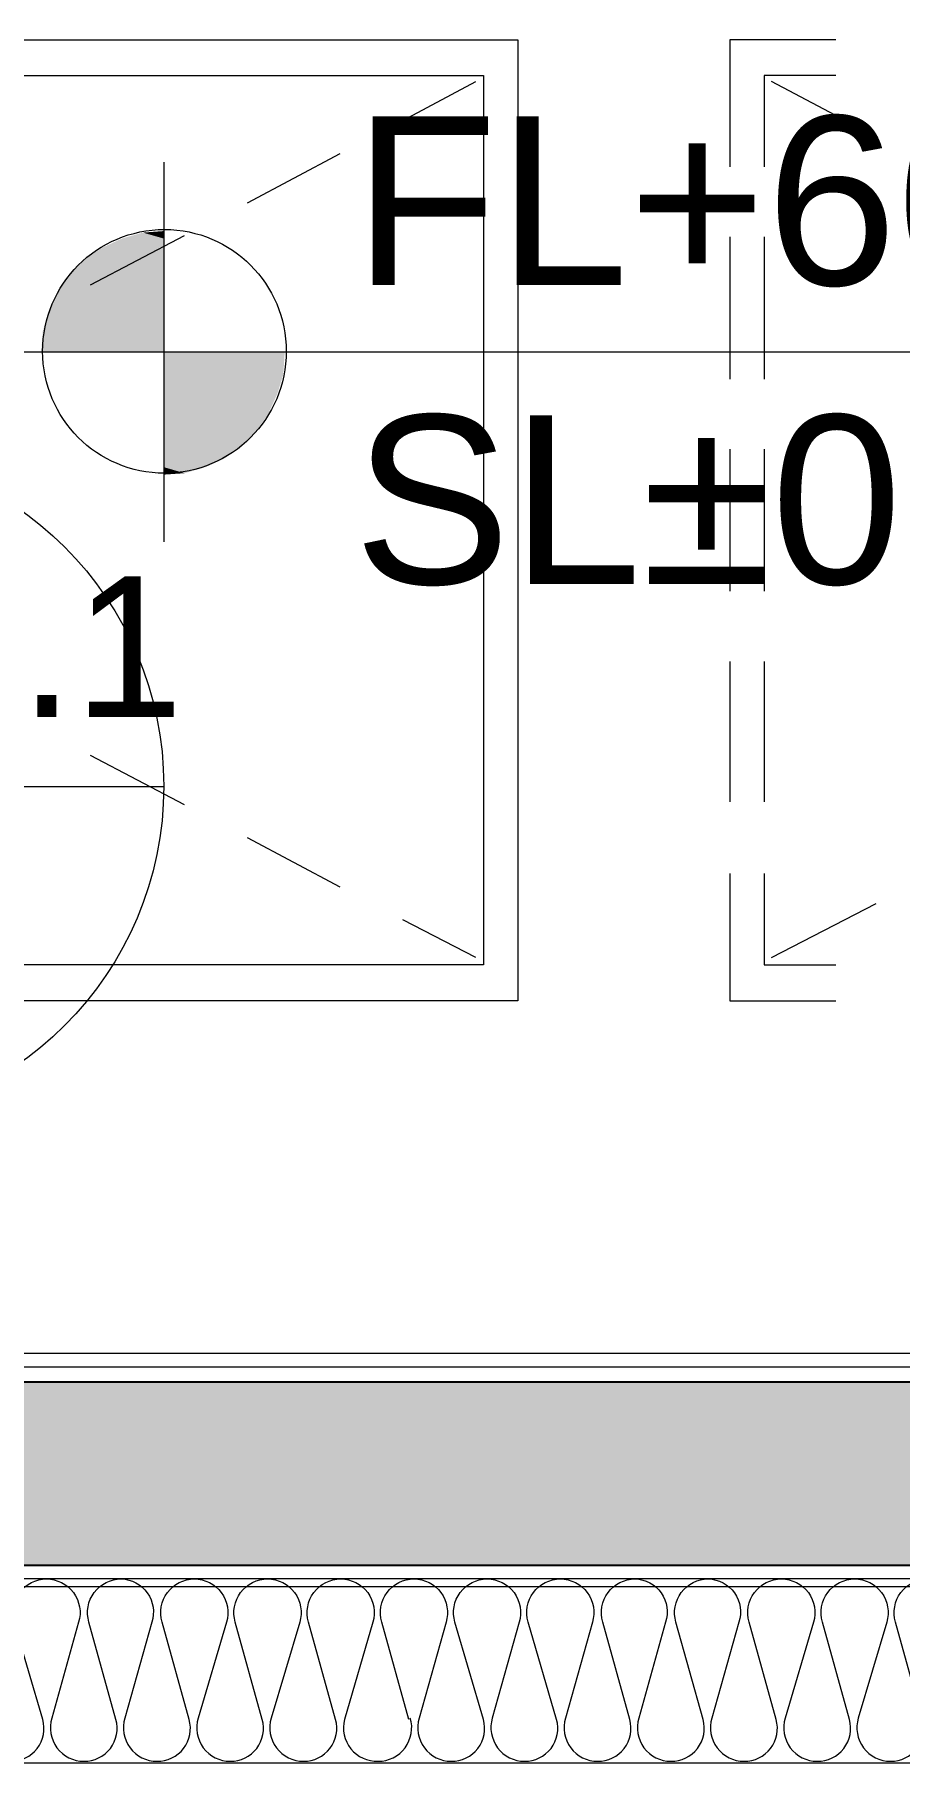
# Model space of a CAD drawing. Header units: millimetres. Extents: x 906 to 41302, y 848 to 28850.
# Drawn here: x 23122 to 23735, y 17511 to 18735 of the extents above; entities that cross this region are included whole.
import ezdxf

# ---------------------------------------------------------------- set-up
doc = ezdxf.new("R2010")
doc.units = ezdxf.units.MM
for name, color, linetype in [('PDF_A-ANNO-PONT', 7, 'Continuous'), ('PDF_A-WIN-IDEN', 7, 'Continuous'), ('PDF_X-단위세대$및$주동평면도$A-FIN-INSL', 7, 'Continuous'), ('PDF_X-단위세대$및$주동평면도$A-FLOR-EQPM', 7, 'Continuous'), ('PDF_X-단위세대$및$주동평면도$A-FLOR-OPEN-BELO', 7, 'Continuous'), ('PDF_X-단위세대$및$주동평면도$A-ST-AXIS-CEN', 7, 'Continuous'), ('PDF_X-단위세대$및$주동평면도$A-ST-CONC', 7, 'Continuous'), ('PDF_X-단위세대$및$주동평면도$A-WALL-DRY', 7, 'Continuous'), ('PDF_문자', 7, 'Continuous')]:
    doc.layers.add(name, color=color, linetype=linetype)
doc.layers.add('PDF_X-단위세대$및$주동평면도$A-FIN-INSL-HAT', color=7, linetype='Continuous', true_color=0x666666)
doc.layers.add('PDF_X-단위세대$및$주동평면도$S-ST-CONC-PAT1', color=7, linetype='Continuous', true_color=0xb7b7b7)
doc.styles.add('PDF Arial', font='arial.ttf')

msp = doc.modelspace()

# ---------------------------------------------------------------- linework, layer by layer
at = {"layer": 'PDF_A-ANNO-PONT', "lineweight": 13}
for points in [[(23213.5, 18644.7), (23213.5, 18375.9)], [(23942.7, 18510.3), (23079.1, 18510.3)]]:
    msp.add_lwpolyline(points, dxfattribs=at)
msp.add_circle((23214, 18510.8), 86.3, dxfattribs=at)
at = {"layer": 'PDF_A-ANNO-PONT', "transparency": 33554559}
for points in [[(23183.9, 18590.7), (23213.5, 18584.3), (23170.1, 18584.3)], [(23198.7, 18594.9), (23213.5, 18590.7), (23183.9, 18590.7)], [(23213.5, 18590.7), (23183.9, 18590.7), (23213.5, 18584.3)], [(23213.5, 18596), (23213.5, 18594.9), (23198.7, 18594.9)], [(23213.5, 18594.9), (23198.7, 18594.9), (23213.5, 18590.7)], [(23157.4, 18575.9), (23213.5, 18565.3), (23146.8, 18565.3)], [(23170.1, 18584.3), (23213.5, 18575.9), (23157.4, 18575.9)], [(23213.5, 18575.9), (23157.4, 18575.9), (23213.5, 18565.3)], [(23213.5, 18584.3), (23170.1, 18584.3), (23213.5, 18575.9)], [(23146.8, 18565.3), (23213.5, 18552.6), (23138.4, 18552.6)], [(23213.5, 18565.3), (23146.8, 18565.3), (23213.5, 18552.6)], [(23138.4, 18552.6), (23213.5, 18539.9), (23132, 18539.9)], [(23213.5, 18552.6), (23138.4, 18552.6), (23213.5, 18539.9)], [(23132, 18539.9), (23213.5, 18525.1), (23127.8, 18525.1)], [(23213.5, 18539.9), (23132, 18539.9), (23213.5, 18525.1)], [(23127.8, 18525.1), (23213.5, 18510.3), (23126.7, 18510.3)], [(23213.5, 18525.1), (23127.8, 18525.1), (23213.5, 18510.3)], [(23299.2, 18510.3), (23213.5, 18510.3), (23298.2, 18494.4)], [(23213.5, 18510.3), (23298.2, 18494.4), (23213.5, 18494.4)], [(23298.2, 18494.4), (23213.5, 18494.4), (23293.9, 18480.6)], [(23213.5, 18494.4), (23293.9, 18480.6), (23213.5, 18480.6)], [(23293.9, 18480.6), (23213.5, 18480.6), (23287.6, 18466.9)], [(23213.5, 18480.6), (23287.6, 18466.9), (23213.5, 18466.9)], [(23287.6, 18466.9), (23213.5, 18466.9), (23279.1, 18454.2)], [(23213.5, 18466.9), (23279.1, 18454.2), (23213.5, 18454.2)], [(23279.1, 18454.2), (23213.5, 18454.2), (23268.5, 18443.6)], [(23213.5, 18454.2), (23268.5, 18443.6), (23213.5, 18443.6)], [(23268.5, 18443.6), (23213.5, 18443.6), (23256.9, 18435.1)], [(23213.5, 18443.6), (23256.9, 18435.1), (23213.5, 18435.1)], [(23256.9, 18435.1), (23213.5, 18435.1), (23243.1, 18428.8)], [(23213.5, 18435.1), (23243.1, 18428.8), (23213.5, 18428.8)], [(23213.5, 18428.8), (23213.5, 18424.5), (23228.3, 18424.5)], [(23213.5, 18428.8), (23243.1, 18428.8), (23228.3, 18424.5)], [(23213.5, 18424.5), (23228.3, 18424.5), (23213.5, 18423.5)]]:
    msp.add_solid(points, dxfattribs=at)
at = {"layer": 'PDF_A-WIN-IDEN', "lineweight": 13}
msp.add_lwpolyline([(23213.5, 18202.3), (22733, 18202.3)], dxfattribs=at)
msp.add_circle((22973.8, 18202.8), 239.7, dxfattribs=at)
at = {"layer": 'PDF_X-단위세대$및$주동평면도$A-FIN-INSL', "lineweight": 5}
msp.add_lwpolyline([(25229.6, 19441.6), (24524.8, 19441.6), (24524.8, 17641.4), (22554.2, 17641.4), (22554.2, 17811.8), (22404.9, 17811.8), (22404.9, 17511.2), (24654.9, 17511.2), (24654.9, 19320.9), (25229.6, 19320.9)], dxfattribs=at)
at = {"layer": 'PDF_X-단위세대$및$주동평면도$A-FIN-INSL-HAT', "lineweight": 9}
for points in [[(23105, 17512.3, 0.501631), (23127.8, 17541.9), (23107.6, 17610.8, -0.50163), (23130.4, 17641.4, -0.50163), (23153.2, 17610.7), (23134.1, 17542.9, 0.501631), (23156.9, 17512.3, 0.501631), (23179.6, 17541.9), (23160.5, 17610.8, -0.50163), (23183.3, 17641.4, -0.50163), (23205, 17610.7), (23185.9, 17542.9, 0.501631), (23208.7, 17512.3, 0.501631), (23231.5, 17541.9), (23212.4, 17610.8, -0.50163), (23235.2, 17641.4, -0.50163), (23257.9, 17610.7), (23237.8, 17542.9, 0.501631), (23260.6, 17512.3, 0.501631), (23283.3, 17541.9), (23264.2, 17610.8, -0.50163), (23287.1, 17641.4, -0.50163), (23309.8, 17610.7), (23289.6, 17542.9, 0.501631), (23312.5, 17512.3, 0.501631), (23335.2, 17541.9), (23316.1, 17610.8, -0.50163), (23338.9, 17641.4, -0.50163), (23361.7, 17610.7), (23341.6, 17541.9, 0.501631), (23365.4, 17512.3, 0.501631), (23388.2, 17542.9)], [(23387.1, 17541.9), (23367.9, 17610.8, -0.50163), (23390.8, 17641.4, -0.50163), (23413.5, 17610.7), (23394.4, 17542.9, 0.501631), (23417.2, 17512.3, 0.501631), (23440, 17541.9), (23419.8, 17610.8, -0.50163), (23442.6, 17641.4, -0.50163), (23465.4, 17610.7), (23446.3, 17542.9, 0.501631), (23469.1, 17512.3, 0.501631), (23491.8, 17541.9), (23471.7, 17610.8, -0.50163), (23494.5, 17641.4, -0.50163), (23517.2, 17610.7), (23498.1, 17542.9, 0.501631), (23520.9, 17512.3, 0.501631), (23543.7, 17541.9), (23524.6, 17610.8, -0.50163), (23547.4, 17641.4, -0.50163), (23569.1, 17610.7), (23550, 17542.9, 0.501631), (23572.8, 17512.3, 0.501631), (23595.6, 17541.9), (23576.4, 17610.8, -0.50163), (23599.3, 17641.4, -0.50163), (23621, 17610.7), (23601.8, 17542.9, 0.501631), (23624.7, 17512.3, 0.501631), (23647.4, 17541.9), (23628.3, 17610.8, -0.50163), (23651.1, 17641.4, -0.50163), (23673.9, 17610.7), (23653.7, 17542.9, 0.501631), (23676.5, 17512.3, 0.501631), (23699.3, 17541.9), (23680.2, 17610.8, -0.50163), (23703, 17641.4, -0.50163), (23725.7, 17610.7), (23705.6, 17542.9, 0.501631), (23728.4, 17512.3, 0.501631), (23751.1, 17541.9), (23732, 17610.8, -0.50163), (23754.8, 17641.4, -0.50163)]]:
    msp.add_lwpolyline(points, format="xyb", dxfattribs=at)
at = {"layer": 'PDF_X-단위세대$및$주동평면도$A-FLOR-EQPM', "lineweight": 5}
for points in [[(23689.7, 18731.5), (23614.6, 18731.5), (23614.6, 18641.5)], [(23689.7, 18706.1), (23638.9, 18706.1), (23638.9, 18641.5)], [(23718.3, 18662.7), (23644.2, 18701.8)], [(23614.6, 18591.8), (23614.6, 18491.2)], [(23638.9, 18591.8), (23638.9, 18491.2)], [(23614.6, 18441.5), (23614.6, 18340.9)], [(23638.9, 18441.5), (23638.9, 18340.9)], [(23614.6, 18291.2), (23614.6, 18191.7)], [(23638.9, 18291.2), (23638.9, 18191.7)], [(23614.6, 18140.9), (23614.6, 18050.9), (23689.7, 18050.9)], [(23638.9, 18140.9), (23638.9, 18076.3), (23689.7, 18076.3)], [(23644.2, 18081.6), (23718.3, 18119.7)]]:
    msp.add_lwpolyline(points, dxfattribs=at)
at = {"layer": 'PDF_X-단위세대$및$주동평면도$A-FLOR-OPEN-BELO', "lineweight": 5}
for points in [[(22814.5, 18731.5), (23464.3, 18731.5), (23464.3, 18050.9), (22814.5, 18050.9)], [(22839.9, 18706.1), (23440, 18706.1), (23440, 18076.3), (22839.9, 18076.3)]]:
    msp.add_lwpolyline(points, close=True, dxfattribs=at)
for points in [[(23382.8, 18674.3), (23434.7, 18701.8)], [(23272.8, 18616.1), (23338.4, 18651)], [(23161.6, 18557.9), (23228.3, 18592.8)], [(23228.3, 18189.6), (23161.6, 18224.5)], [(23338.4, 18131.4), (23272.8, 18166.3)], [(23434.7, 18081.6), (23382.8, 18108.1)]]:
    msp.add_lwpolyline(points, dxfattribs=at)
at = {"layer": 'PDF_X-단위세대$및$주동평면도$A-ST-AXIS-CEN', "lineweight": 5}
msp.add_lwpolyline([(22519.2, 17636.1), (24449.6, 17636.1)], dxfattribs=at)
at = {"layer": 'PDF_X-단위세대$및$주동평면도$A-ST-CONC', "lineweight": 25}
msp.add_lwpolyline([(22564.7, 17831.9), (22694.9, 17831.9), (22694.9, 17781.1), (24384, 17781.1), (24384, 19451.1), (23989.3, 19451.1), (23989.3, 19700.9), (25214.8, 19700.9), (25214.8, 19451.1), (24514.2, 19451.1), (24514.2, 17650.9), (22564.7, 17650.9)], close=True, dxfattribs=at)
at = {"layer": 'PDF_X-단위세대$및$주동평면도$A-WALL-DRY', "lineweight": 13}
for points in [[(22694.9, 17821.3), (22704.4, 17821.3), (22704.4, 17791.7), (24374.5, 17791.7), (24374.5, 19410.9), (23999.8, 19410.9), (23999.8, 19451.1)], [(22694.9, 17831.9), (22714, 17831.9), (22714, 17801.2), (24365, 17801.2), (24365, 19401.4), (23989.3, 19401.4), (23989.3, 19451.1)]]:
    msp.add_lwpolyline(points, dxfattribs=at)
at = {"layer": 'PDF_X-단위세대$및$주동평면도$S-ST-CONC-PAT1', "transparency": 33554559}
for points in [[(24514.2, 17781.1), (22564.7, 17781.1), (24514.2, 17650.9)], [(22564.7, 17781.1), (24514.2, 17650.9), (22564.7, 17650.9)]]:
    msp.add_solid(points, dxfattribs=at)

# ---------------------------------------------------------------- texts
at = {"layer": 'PDF_문자', "attachment_point": 7, "style": 'PDF Arial'}
for s, insert, char_height in [('FL+60', (23347.9, 18556.1), 119.51), ('SL±0', (23347.9, 18344.4), 119.51), ('0.7X2.1', (22747.8, 18250.5), 99.59)]:
    msp.add_mtext(s, dxfattribs=dict(at, insert=insert, char_height=char_height))

doc.saveas('drawing.dxf')
